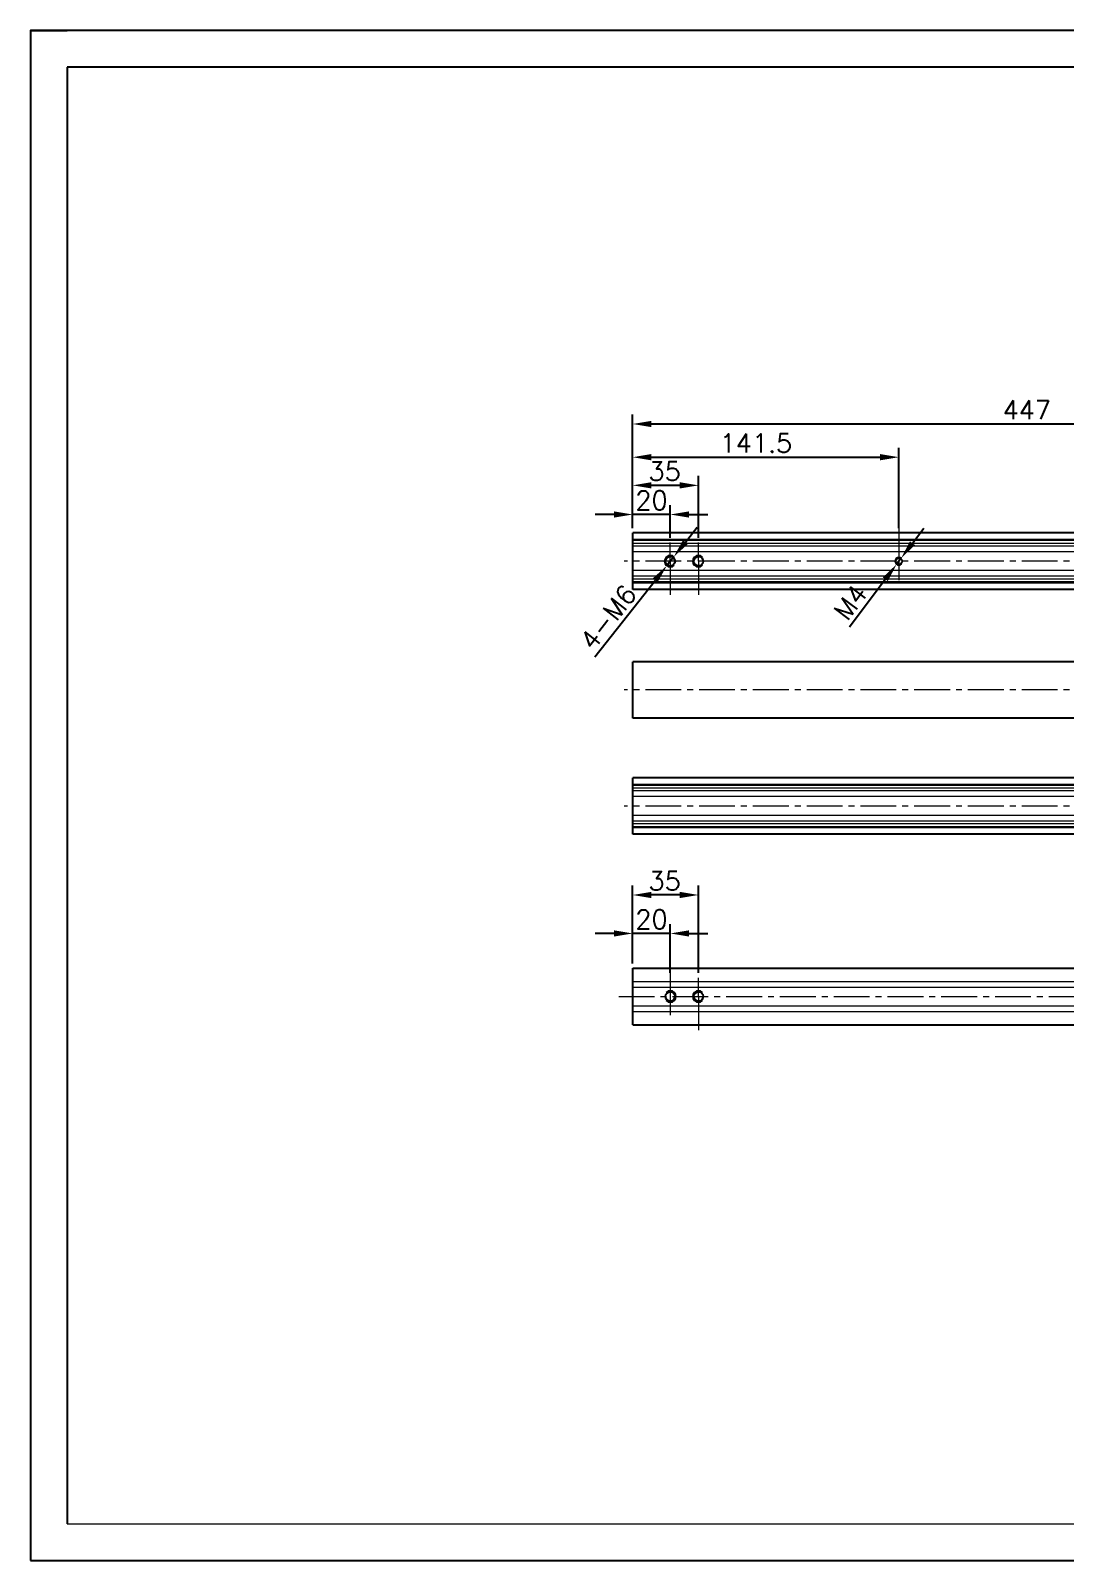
# Model space of a CAD drawing. Header units: millimetres. Extents: x -30327 to 34858, y 4015 to 75103.
# Drawn here: x 15160 to 15710, y 60062 to 60875 of the extents above; entities that cross this region are included whole.
import ezdxf

# ---------------------------------------------------------------- set-up
doc = ezdxf.new("R2010")
doc.units = ezdxf.units.MM
doc.linetypes.add('CENTER2', pattern=[28.575, 19.05, -3.175, 3.175, -3.175])
doc.layers.add('A-TITLEBLOCK', color=7, linetype='Continuous', lineweight=18)
for name, color, linetype in [('print', 30, 'Continuous'), ('red', 1, 'CENTER2'), ('yellow', 2, 'Continuous')]:
    doc.layers.add(name, color=color, linetype=linetype)
doc.styles.add('GB', font='GBENOR.SHX', dxfattribs={"bigfont": 'gbcbig.shx'})
doc.styles.get("Standard").update_dxf_attribs({"font": 'txt', "bigfont": 'gbcbig.shx'})
doc.dimstyles.new('1-4', dxfattribs={"dimscale": 4, "dimtxt": 2.5, "dimasz": 2.5, "dimexe": 1.25, "dimexo": 0.625, "dimtad": 1, "dimdsep": 46, "dimtxsty": 'Standard', "dimcen": 2.5, "dimadec": 0, "dimazin": 0, "dimtfac": 1, "dimtmove": 0, "dimatfit": 3, "dimfxl": 0, "dimarcsym": 0})

# ---------------------------------------------------------------- blocks, each defined once
blk = doc.blocks.new('*D205')
at = {"layer": 'Defpoints', "color": 0, "transparency": 16777216}
for p in [(15926.51, 60665.87), (15479.51, 60607.95), (15926.51, 60607.95)]:
    blk.add_point(p, dxfattribs=at)
at = {"layer": 'yellow', "color": 0, "lineweight": -2, "transparency": 16777216}
for p, q in [((15479.51, 60610.45), (15479.51, 60670.87)), ((15489.51, 60665.87), (15916.51, 60665.87)), ((15926.51, 60610.45), (15926.51, 60670.87))]:
    blk.add_line(p, q, dxfattribs=at)
at = {"layer": 'yellow', "color": 0, "transparency": 16777216}
for points in [[(15489.51, 60667.53), (15489.51, 60664.2), (15479.51, 60665.87)], [(15916.51, 60667.53), (15916.51, 60664.2), (15926.51, 60665.87)]]:
    blk.add_solid(points, dxfattribs=at)
at = {"layer": 'yellow', "color": 0, "lineweight": 9, "transparency": 16777216, "insert": (15689.01, 60673.37), "char_height": 10, "attachment_point": 5}
blk.add_mtext('447', dxfattribs=at)
blk = doc.blocks.new('*D206')
at = {"layer": 'Defpoints', "color": 0, "transparency": 16777216}
for p in [(15497.65, 60590.59), (15501.37, 60595.3)]:
    blk.add_point(p, dxfattribs=at)
at = {"layer": 'yellow', "color": 0, "lineweight": -2, "transparency": 16777216}
for p, q in [((15507.56, 60603.16), (15513.76, 60611.01)), ((15501.37, 60595.3), (15497.65, 60590.59)), ((15459.46, 60542.18), (15491.46, 60582.74))]:
    blk.add_line(p, q, dxfattribs=at)
at = {"layer": 'yellow', "color": 0, "transparency": 16777216}
for points in [[(15506.25, 60604.19), (15508.87, 60602.12), (15501.37, 60595.3)], [(15490.15, 60583.77), (15492.77, 60581.71), (15497.65, 60590.59)]]:
    blk.add_solid(points, dxfattribs=at)
at = {"layer": 'yellow', "color": 0, "lineweight": 9, "transparency": 16777216, "insert": (15466.48, 60563.18), "char_height": 10, "attachment_point": 5, "rotation": 51.73205}
blk.add_mtext('4-M6', dxfattribs=at)
blk = doc.blocks.new('*D207')
at = {"layer": 'Defpoints', "color": 0, "transparency": 16777216}
for p in [(15479.51, 60617.76), (15479.51, 60607.95), (15499.51, 60602.95)]:
    blk.add_point(p, dxfattribs=at)
at = {"layer": 'yellow', "color": 0, "lineweight": -2, "transparency": 16777216}
for p, q in [((15479.51, 60610.45), (15479.51, 60622.76)), ((15499.51, 60605.45), (15499.51, 60622.76)), ((15469.51, 60617.76), (15459.51, 60617.76)), ((15499.51, 60617.76), (15479.51, 60617.76)), ((15509.51, 60617.76), (15519.51, 60617.76))]:
    blk.add_line(p, q, dxfattribs=at)
at = {"layer": 'yellow', "color": 0, "transparency": 16777216}
for points in [[(15469.51, 60619.43), (15469.51, 60616.1), (15479.51, 60617.76)], [(15509.51, 60619.43), (15509.51, 60616.1), (15499.51, 60617.76)]]:
    blk.add_solid(points, dxfattribs=at)
at = {"layer": 'yellow', "color": 0, "lineweight": 9, "transparency": 16777216, "insert": (15489.51, 60625.26), "char_height": 10, "attachment_point": 5}
blk.add_mtext('20', dxfattribs=at)
blk = doc.blocks.new('*D211')
at = {"layer": 'Defpoints', "color": 0, "transparency": 16777216}
for p in [(15479.51, 60395.17), (15479.51, 60376.67), (15499.51, 60371.67)]:
    blk.add_point(p, dxfattribs=at)
at = {"layer": 'yellow', "color": 0, "lineweight": -2, "transparency": 16777216}
for p, q in [((15469.51, 60395.17), (15459.51, 60395.17)), ((15479.51, 60379.17), (15479.51, 60400.17)), ((15499.51, 60395.17), (15479.51, 60395.17)), ((15499.51, 60374.17), (15499.51, 60400.17)), ((15509.51, 60395.17), (15519.51, 60395.17))]:
    blk.add_line(p, q, dxfattribs=at)
at = {"layer": 'yellow', "color": 0, "transparency": 16777216}
for points in [[(15469.51, 60396.83), (15469.51, 60393.5), (15479.51, 60395.17)], [(15509.51, 60396.83), (15509.51, 60393.5), (15499.51, 60395.17)]]:
    blk.add_solid(points, dxfattribs=at)
at = {"layer": 'yellow', "color": 0, "lineweight": 9, "transparency": 16777216, "insert": (15489.51, 60402.67), "char_height": 10, "attachment_point": 5}
blk.add_mtext('20', dxfattribs=at)
blk = doc.blocks.new('*D438')
at = {"layer": 'Defpoints', "color": 0, "transparency": 16777216}
for p in [(15479.51, 60633.26), (15479.51, 60610.45), (15514.51, 60602.95)]:
    blk.add_point(p, dxfattribs=at)
at = {"layer": 'yellow', "color": 0, "lineweight": -2, "transparency": 16777216}
for p, q in [((15479.51, 60612.95), (15479.51, 60638.26)), ((15504.51, 60633.26), (15489.51, 60633.26)), ((15514.51, 60605.45), (15514.51, 60638.26))]:
    blk.add_line(p, q, dxfattribs=at)
at = {"layer": 'yellow', "color": 0, "transparency": 16777216}
for points in [[(15489.51, 60634.93), (15489.51, 60631.6), (15479.51, 60633.26)], [(15504.51, 60634.93), (15504.51, 60631.6), (15514.51, 60633.26)]]:
    blk.add_solid(points, dxfattribs=at)
at = {"layer": 'yellow', "color": 0, "lineweight": 9, "transparency": 16777216, "insert": (15496.51, 60640.76), "char_height": 10, "attachment_point": 5}
blk.add_mtext('35', dxfattribs=at)
blk = doc.blocks.new('*D440')
at = {"layer": 'Defpoints', "color": 0, "transparency": 16777216}
for p in [(15479.51, 60415.6), (15479.51, 60379.17), (15514.51, 60371.67)]:
    blk.add_point(p, dxfattribs=at)
at = {"layer": 'yellow', "color": 0, "lineweight": -2, "transparency": 16777216}
for p, q in [((15479.51, 60381.67), (15479.51, 60420.6)), ((15514.51, 60374.17), (15514.51, 60420.6)), ((15504.51, 60415.6), (15489.51, 60415.6))]:
    blk.add_line(p, q, dxfattribs=at)
at = {"layer": 'yellow', "color": 0, "transparency": 16777216}
for points in [[(15489.51, 60417.27), (15489.51, 60413.94), (15479.51, 60415.6)], [(15504.51, 60417.27), (15504.51, 60413.94), (15514.51, 60415.6)]]:
    blk.add_solid(points, dxfattribs=at)
at = {"layer": 'yellow', "color": 0, "lineweight": 9, "transparency": 16777216, "insert": (15496.51, 60423.1), "char_height": 10, "attachment_point": 5}
blk.add_mtext('35', dxfattribs=at)
blk = doc.blocks.new('*D1189')
at = {"layer": 'Defpoints', "color": 0, "transparency": 16777216}
for p in [(15621.01, 60648.22), (15479.51, 60607.95), (15621.01, 60607.95)]:
    blk.add_point(p, dxfattribs=at)
at = {"layer": 'yellow', "color": 0, "lineweight": -2, "transparency": 16777216}
for p, q in [((15479.51, 60610.45), (15479.51, 60653.22)), ((15489.51, 60648.22), (15611.01, 60648.22)), ((15621.01, 60610.45), (15621.01, 60653.22))]:
    blk.add_line(p, q, dxfattribs=at)
at = {"layer": 'yellow', "color": 0, "transparency": 16777216}
for points in [[(15489.51, 60649.89), (15489.51, 60646.55), (15479.51, 60648.22)], [(15611.01, 60649.89), (15611.01, 60646.55), (15621.01, 60648.22)]]:
    blk.add_solid(points, dxfattribs=at)
at = {"layer": 'yellow', "color": 0, "lineweight": 9, "transparency": 16777216, "insert": (15545.01, 60655.72), "char_height": 10, "attachment_point": 5}
blk.add_mtext('141.5', dxfattribs=at)
blk = doc.blocks.new('*D1190')
at = {"layer": 'Defpoints', "color": 0, "transparency": 16777216}
for p in [(15619.81, 60591.35), (15622.21, 60594.55)]:
    blk.add_point(p, dxfattribs=at)
at = {"layer": 'yellow', "color": 0, "lineweight": -2, "transparency": 16777216}
for p, q in [((15628.22, 60602.54), (15634.23, 60610.53)), ((15622.21, 60594.55), (15619.81, 60591.35)), ((15594.77, 60558.05), (15613.8, 60583.36))]:
    blk.add_line(p, q, dxfattribs=at)
at = {"layer": 'yellow', "color": 0, "transparency": 16777216}
for points in [[(15626.89, 60603.54), (15629.56, 60601.54), (15622.21, 60594.55)], [(15612.47, 60584.36), (15615.13, 60582.36), (15619.81, 60591.35)]]:
    blk.add_solid(points, dxfattribs=at)
at = {"layer": 'yellow', "color": 0, "lineweight": 9, "transparency": 16777216, "insert": (15595.28, 60571.21), "char_height": 10, "attachment_point": 5, "rotation": 53.05758}
blk.add_mtext('M4', dxfattribs=at)
blk = doc.blocks.new('DT-A2-TITLE')
for p, q in [((594, 420), (0, 420)), ((0, 420), (0, 420)), ((0, 420), (0, 0)), ((0, 420), (10, 420)), ((10, 410), (10, 10)), ((584, 410), (10, 410))]:
    blk.add_line(p, q)
at = {"layer": 'A-TITLEBLOCK', "color": 7}
for p, q in [((10, 10), (584, 10)), ((0, 0), (594, 0))]:
    blk.add_line(p, q, dxfattribs=at)
at = {"style": 'GB'}
for tag, p, height in [('#设计', (451.96, 38.52), 3.5), ('#品名', (523.32, 37.95), 3.5), ('#审核', (451.99, 28.1), 3.5), ('#图号', (526.67, 27.2), 3.5), ('#材料说明', (442.15, 13.59), 3), ('#数量', (520.33, 14.51), 3.5), ('#版本', (552.92, 14.47), 3.5)]:
    blk.add_attdef(tag, p, '', height=height, dxfattribs=at)

msp = doc.modelspace()

# ---------------------------------------------------------------- linework, layer by layer
for p, q in [((15926.512, 60607.9489), (15479.512, 60607.9489)), ((15479.512, 60577.9489), (15479.512, 60607.9489)), ((15926.512, 60577.9489), (15479.512, 60577.9489)), ((15926.512, 60539.5568), (15479.512, 60539.5568)), ((15479.512, 60509.5568), (15479.512, 60539.5568)), ((15926.512, 60509.5568), (15479.512, 60509.5568)), ((15926.512, 60477.8661), (15479.512, 60477.8661)), ((15479.512, 60447.8661), (15479.512, 60477.8661)), ((15926.512, 60447.8661), (15479.512, 60447.8661)), ((15479.512, 60376.6707), (15926.512, 60376.6707)), ((15479.512, 60346.6707), (15479.512, 60376.6707)), ((15479.512, 60346.6707), (15926.512, 60346.6707))]:
    msp.add_line(p, q)
at = {"lineweight": 9}
for p, q in [((15926.512, 60604.4489), (15479.512, 60604.4489)), ((15926.512, 60603.9489), (15479.512, 60603.9489)), ((15926.512, 60602.4489), (15479.512, 60602.4489)), ((15926.512, 60600.9489), (15479.512, 60600.9489)), ((15926.512, 60597.9489), (15479.512, 60597.9489)), ((15926.512, 60587.9489), (15479.512, 60587.9489)), ((15926.512, 60584.9489), (15479.512, 60584.9489)), ((15926.512, 60583.4489), (15479.512, 60583.4489)), ((15926.512, 60581.9489), (15479.512, 60581.9489)), ((15926.512, 60581.3072), (15479.512, 60581.3072)), ((15926.512, 60474.3661), (15479.512, 60474.3661)), ((15926.512, 60473.8661), (15479.512, 60473.8661)), ((15926.512, 60472.3661), (15479.512, 60472.3661)), ((15926.512, 60470.8661), (15479.512, 60470.8661)), ((15926.512, 60467.8661), (15479.512, 60467.8661)), ((15926.512, 60457.8661), (15479.512, 60457.8661)), ((15926.512, 60454.8661), (15479.512, 60454.8661)), ((15926.512, 60453.3661), (15479.512, 60453.3661)), ((15926.512, 60451.8661), (15479.512, 60451.8661)), ((15926.512, 60451.2243), (15479.512, 60451.2243)), ((15479.512, 60369.6707), (15926.512, 60369.6707)), ((15479.512, 60366.6707), (15926.512, 60366.6707)), ((15479.512, 60356.6707), (15926.512, 60356.6707)), ((15479.512, 60353.6707), (15926.512, 60353.6707))]:
    msp.add_line(p, q, dxfattribs=at)
for centre, radius in [((15499.512, 60592.9489), 2.5), ((15514.512, 60592.9489), 2.5), ((15621.012, 60592.9489), 1.6667), ((15499.512, 60361.6707), 2.5), ((15514.512, 60361.6707), 2.5)]:
    msp.add_circle(centre, radius)
for centre, radius, start, end in [((15499.512, 60592.9489), 3, 45, 315), ((15514.512, 60592.9489), 3, 45, 315), ((15621.012, 60592.9489), 2, 45, 315), ((15499.512, 60361.6707), 3, 225, 135), ((15514.512, 60361.6707), 3, 45, 315)]:
    msp.add_arc(centre, radius, start, end)
at = {"layer": 'print'}
msp.add_lwpolyline([(15159.5062, 60062.0396), (16309.1101, 60062.0396), (16309.1101, 60874.8908), (15159.5062, 60874.8908)], close=True, dxfattribs=at)
at = {"layer": 'red', "lineweight": 9}
for p, q in [((15621.012, 60613.9107), (15621.012, 60592.9489)), ((15499.512, 60592.9489), (15499.512, 60602.9489)), ((15514.512, 60592.9489), (15514.512, 60602.9489)), ((15933.9472, 60592.9489), (15474.9771, 60592.9489)), ((15482.9008, 60592.9489), (15479.5654, 60592.9489)), ((15499.512, 60592.9489), (15499.512, 60575.0086)), ((15514.512, 60592.9489), (15514.512, 60575.0086)), ((15621.012, 60592.9489), (15621.012, 60582.9489)), ((15933.9472, 60524.5568), (15474.9771, 60524.5568)), ((15933.9472, 60462.8661), (15474.9771, 60462.8661)), ((15499.512, 60380.9424), (15499.512, 60361.6707)), ((15514.512, 60361.6707), (15514.512, 60371.6707)), ((15472.0767, 60361.6707), (15935.8468, 60361.6707)), ((15499.512, 60361.6707), (15499.512, 60351.6707)), ((15514.512, 60361.6707), (15514.512, 60343.7304))]:
    msp.add_line(p, q, dxfattribs=at)

# ---------------------------------------------------------------- block references
at = {"xscale": 1.93536, "yscale": 1.93536, "zscale": 1.93536}
msp.add_blockref('DT-A2-TITLE', (15159.5062, 60062.0396), dxfattribs=at)

# ---------------------------------------------------------------- dimensions: what is measured, and where the dimension line sits
at = {"layer": 'yellow', "lineweight": 9}
for base, p1, p2, picture, middle in [((15926.512, 60665.8655), (15479.512, 60607.9489), (15926.512, 60607.9489), '*D205', (15689.012, 60665.8655)), ((15621.012, 60648.2208), (15479.512, 60607.9489), (15621.012, 60607.9489), '*D1189', (15545.012, 60648.2208)), ((15479.512, 60633.2642), (15514.512, 60602.9489), (15479.512, 60610.4489), '*D438', (15496.512, 60633.2642)), ((15479.512, 60617.7618), (15499.512, 60602.9489), (15479.512, 60607.9489), '*D207', (15489.512, 60617.7618)), ((15479.512, 60415.6029), (15514.512, 60371.6707), (15479.512, 60379.1707), '*D440', (15496.512, 60415.6029)), ((15479.512, 60395.1659), (15499.512, 60371.6707), (15479.512, 60376.6707), '*D211', (15489.512, 60395.1659))]:
    dim = msp.add_linear_dim(base=base, p1=p1, p2=p2, dimstyle='1-4', dxfattribs=at)
    dim.commit()
    dim.dimension.update_dxf_attribs({"geometry": picture, "text_midpoint": middle, "dimtype": 160})
for p1, p2, text, picture, middle in [((15501.37, 60595.3043), (15497.6539, 60590.5936), '4-M6', '*D206', (15466.4758, 60563.1794)), ((15622.214, 60594.5474), (15619.8099, 60591.3505), 'M4', '*D1190', (15595.2844, 60571.2148))]:
    dim = msp.add_diameter_dim_2p(p1=p1, p2=p2, text=text, dimstyle='1-4', dxfattribs=at)
    dim.commit()
    dim.dimension.update_dxf_attribs({"geometry": picture, "text_midpoint": middle})

doc.saveas('drawing.dxf')
